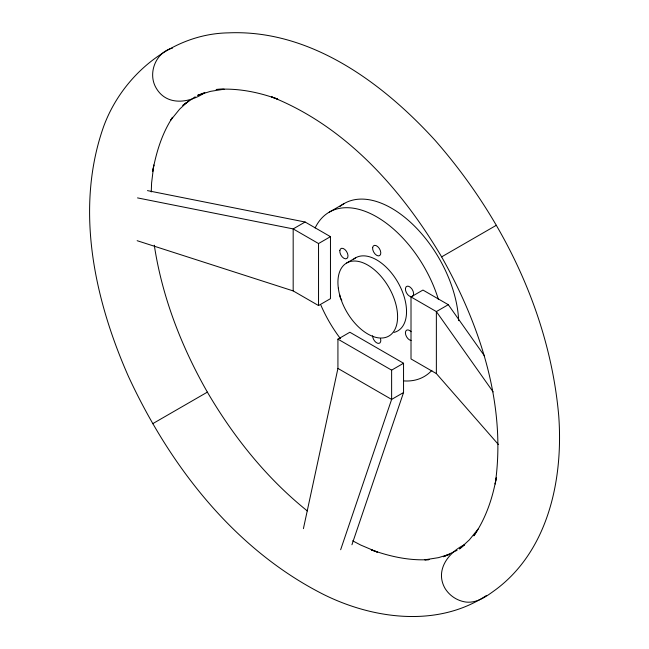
<?xml version="1.0" encoding="UTF-8"?>
<svg xmlns="http://www.w3.org/2000/svg" width="649" height="649" viewBox="0 0 649 649"><rect width="100%" height="100%" fill="white"/><g stroke="black" fill="none" stroke-linecap="round" stroke-linejoin="round"><path stroke-width="0.97" d="M151.249 191.958L151.598 182.961L153.797 164.96L152.734 171.312C156.239 152.385 161.942 133.499 172.618 117.307M496.112 478.597L495.203 484.04C506.642 404.911 480.106 325.19 441.628 256.874C401.707 189.403 345.925 126.555 271.688 96.896L277.715 99.151C258.067 91.988 237.112 87.85 216.141 89.481L223.175 89.229M303.408 528.651L337.926 368.421L337.926 339.143L349.86 332.247L403.548 363.253L403.548 392.531L351.936 544.754M496.266 477.688C492.64 498.286 485.744 518.502 473.851 535.847L478.118 529.04L469.405 539.798L459.533 548.957L464.708 544.771M340.652 549.735L391.623 399.419L391.623 370.141L337.926 339.143M172.48 117.412L170.882 119.96L179.595 109.202L188.762 100.692M186.514 102.437L182.815 105.422L195.211 96.774M486.426 595.506C437.978 627.599 373.897 619.365 323.997 594.671C234.467 549.598 169.892 466.006 128.47 376.501C94.308 299.132 74.594 208.418 103.71 126.328C122.75 74.562 172.269 33.756 228.513 32.856C310.263 29.343 382.366 82.61 434.984 140.216C502.196 216.839 549.711 313.451 558.724 415.725C563.373 478.37 548.811 549.857 495.893 589.511C487.083 595.896 477.623 603.262 466.055 602.077C457.415 600.885 449.757 595.952 445.125 588.546C434.7 570.536 448.272 552.477 464.627 544.641M137.15 240.698L293.178 290.914L318.537 305.557L330.463 298.67L330.463 236.666L305.111 222.023L293.178 228.91L137.523 197.896M329.246 212.158L344.157 203.543M293.178 290.914L293.178 228.91L318.537 243.553L330.463 236.666M346.663 262.991L355.611 257.823M152.645 423.724L207.372 392.126C233.608 436.98 266.658 478.321 307.318 510.933M441.628 256.874L496.355 225.276M498.424 444.541L436.363 373.589L411.012 358.946L411.012 296.942L422.945 290.054L448.297 304.697L484.576 356.033M448.297 304.697L436.363 311.585L411.012 296.942M391.623 370.141L403.548 363.253M403.548 392.531L391.623 399.419L337.926 368.421M204.768 92.669C189.613 103.021 166.785 106.485 156.141 88.013C147.428 73.28 155.801 52.163 172.553 48.075M204.727 92.604L197.629 95.33L210.495 91.355L224.173 89.189M457.066 550.328L443.389 556.737L449.595 554.351M449.53 554.238L438.505 557.645L424.827 559.811L428.843 559.665M428.965 559.608C409.284 560.874 389.724 556.42 371.285 549.849L377.312 552.104L360.625 545.006L352.658 540.812M147.469 190.611L305.111 222.023M493.126 391.899L436.363 311.585L436.363 373.589M207.372 392.126C181.469 346.696 162.153 297.064 154.292 245.208M318.537 243.553L318.537 305.557M353.648 259.194A42.185 24.354 60 0 1 398.478 283.386A42.185 24.354 60 0 1 394.081 332.393M339.735 206.625A94.924 54.8 60 0 1 412.675 224.311A94.924 54.8 60 0 1 458.656 320.647M431.893 370.328A94.924 54.8 60 0 1 403.402 380.882M340.514 338.746A94.924 54.8 60 0 1 320.898 305.2M315.122 227.977A94.924 54.8 60 0 1 376.891 216.961A94.924 54.8 60 0 1 438.432 299.562M341.845 300.211A5.8 3.35 60 0 1 339.792 294.922M380.492 338.486A5.8 3.35 60 0 1 377.507 343.216A5.8 3.35 60 0 1 372.599 335.736M411.085 340.457A5.8 3.35 60 0 1 405.414 332.807A5.8 3.35 60 0 1 411.085 331.704M338.324 288.148A42.185 24.354 60 0 0 386.682 337.082A42.185 24.354 60 0 0 378.262 273.359A42.185 24.354 60 0 0 338.324 288.148M405.447 288.464A5.8 3.35 60 0 0 411.085 296.715A5.8 3.35 60 0 0 412.01 289.113A5.8 3.35 60 0 0 405.447 288.464M372.64 247.65A5.8 3.35 60 0 0 378.278 255.893A5.8 3.35 60 0 0 379.203 248.299A5.8 3.35 60 0 0 372.64 247.65M339.825 250.579A5.8 3.35 60 0 0 345.463 258.829A5.8 3.35 60 0 0 346.388 251.228A5.8 3.35 60 0 0 339.825 250.579"/></g></svg>
